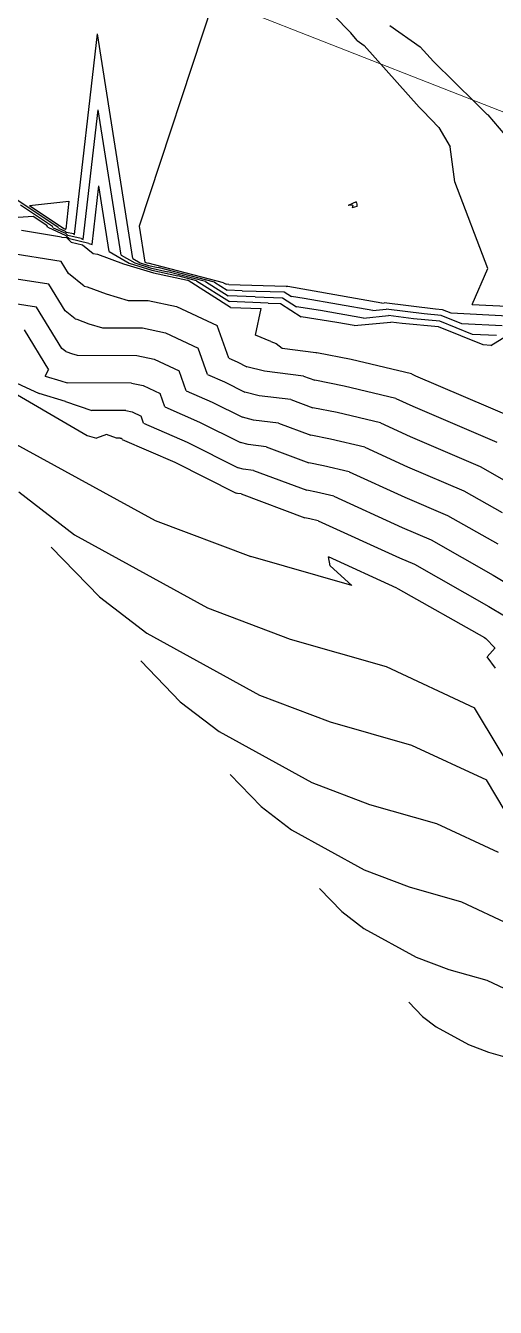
# Model space of a CAD drawing. Header units: metres. Extents: x -1120501 to 1198934, y -4928884 to 66998.
# Drawn here: x 62.3 to 118.3, y -792.5 to -639.2 of the extents above; entities that cross this region are included whole.
import ezdxf

# ---------------------------------------------------------------- set-up
doc = ezdxf.new("R2010")
doc.units = ezdxf.units.M
doc.layers.add('CL', color=5, linetype='Continuous')
doc.layers.add('SURF2CONTOURS', color=7, linetype='Continuous', lineweight=0)

msp = doc.modelspace()

# ---------------------------------------------------------------- linework, layer by layer
at = {"color": 7, "lineweight": 0}
msp.add_circle((-684.64, 190.5), 66807.04, dxfattribs=at)
at = {"layer": 'CL', "linetype": 'Continuous', "lineweight": 0}
msp.add_lwpolyline([(-1067.58, 367.8), (-1082.93, 319.26), (-1104.11, 221.68), (-1108.39, 149.1), (-1119.85, 75.24), (-1093.53, -4.65), (-914.22, -147.32), (-825.87, -265.54), (-744.42, -314.86), (-442.72, -367.63), (-277.08, -412.37), (-43.5, -540.29), (86.31, -636.55), (247.28, -699.7), (413.51, -706.37), (555.05, -769.61), (597.29, -868.97), (635.37, -929.41), (778.63, -1023.65), (803.38, -1108.38), (824.32, -1155.97), (872.87, -1163.59)], dxfattribs=at)
at = {"layer": 'SURF2CONTOURS', "color": 4, "linetype": 'Continuous', "lineweight": -3}
for p, q in [((101.09, -640.03, 244), (95.91, -634.69, 244)), ((68.1, -664.13, 245), (70.86, -640.16, 245)), ((75.08, -667.03, 245), (70.86, -640.16, 245)), ((101.86, -640.95, 244), (101.09, -640.03, 244)), ((101.86, -640.95, 244), (102.7, -641.54, 244)), ((109.25, -648.91, 244), (102.7, -641.54, 244)), ((109.69, -649.34, 244), (109.25, -648.91, 244)), ((109.69, -649.34, 244), (111.62, -651.33, 244)), ((111.62, -651.33, 244), (112.96, -653.66, 244)), ((113.5, -657.85, 244), (112.96, -653.66, 244)), ((70.19, -665.33, 246), (70.99, -658.31, 246)), ((72.23, -666.18, 246), (70.99, -658.31, 246)), ((117.45, -668.21, 244), (113.5, -657.85, 244)), ((66.15, -663.31, 245), (60.13, -659.28, 245)), ((63.17, -661.98, 246), (59.58, -662.23, 246)), ((64.79, -663.06, 246), (63.17, -661.98, 246)), ((64.91, -663.28, 246), (64.79, -663.06, 246)), ((64.91, -663.28, 246), (67.08, -664.25, 246)), ((66.19, -663.39, 245), (66.15, -663.31, 245)), ((66.19, -663.39, 245), (66.98, -663.73, 245)), ((66.98, -663.73, 245), (67.13, -663.89, 245)), ((67.08, -664.25, 246), (67.5, -664.67, 246)), ((67.96, -664.08, 245), (67.13, -663.89, 245)), ((69.8, -665.2, 246), (67.5, -664.67, 246)), ((67.96, -664.08, 245), (68.1, -664.13, 245)), ((69.8, -665.2, 246), (70.19, -665.33, 246)), ((66.51, -667.38, 247), (60.01, -666.32, 247)), ((72.23, -666.18, 246), (74.63, -667.56, 246)), ((67.4, -668.81, 247), (66.51, -667.38, 247)), ((74.63, -667.56, 246), (77.35, -668.41, 246)), ((75.08, -667.03, 245), (75.95, -667.53, 245)), ((75.95, -667.53, 245), (76.95, -667.84, 245)), ((76.95, -667.84, 245), (78.07, -668.09, 245)), ((84.82, -669.83, 245), (78.07, -668.09, 245)), ((115.58, -672.5, 244), (117.45, -668.21, 244)), ((69.25, -670.33, 247), (67.4, -668.81, 247)), ((77.35, -668.41, 246), (80.43, -669.09, 246)), ((82.67, -669.67, 246), (80.43, -669.09, 246)), ((82.67, -669.67, 246), (86.59, -672.17, 246)), ((84.82, -669.83, 245), (86.32, -670.79, 245)), ((69.25, -670.33, 247), (69.62, -670.39, 247)), ((69.62, -670.39, 247), (71.88, -671.23, 247)), ((71.88, -671.23, 247), (74.49, -672.02, 247)), ((88.1, -670.86, 245), (86.32, -670.79, 245)), ((88.1, -670.86, 245), (93.14, -671.01, 245)), ((93.14, -671.01, 245), (94.02, -671.57, 245)), ((63.55, -672.83, 248), (60.27, -672.3, 248)), ((66.59, -677.76, 248), (63.55, -672.83, 248)), ((74.49, -672.02, 247), (76.88, -672.02, 247)), ((76.88, -672.02, 247), (80.27, -672.76, 247)), ((80.27, -672.76, 247), (85.13, -675.01, 247)), ((91.22, -672.36, 246), (86.59, -672.17, 246)), ((91.22, -672.36, 246), (92.7, -672.4, 246)), ((92.7, -672.4, 246), (95.18, -674, 246)), ((95.52, -671.81, 245), (94.02, -671.57, 245)), ((103.71, -673.24, 245), (95.52, -671.81, 245)), ((115.58, -672.5, 244), (120.51, -672.75, 244)), ((99.42, -674.68, 246), (95.18, -674, 246)), ((103.71, -673.24, 245), (105.33, -673.08, 245)), ((109.87, -673.64, 245), (105.33, -673.08, 245)), ((111.88, -673.83, 245), (109.87, -673.64, 245)), ((114.34, -674.83, 245), (111.88, -673.83, 245)), ((117.83, -677.4, 246), (123.68, -673.81, 246)), ((86.51, -678.93, 247), (85.13, -675.01, 247)), ((101.51, -675.04, 246), (99.42, -674.68, 246)), ((101.51, -675.04, 246), (105.86, -674.61, 246)), ((107.24, -674.78, 246), (105.86, -674.61, 246)), ((111.58, -675.19, 246), (107.24, -674.78, 246)), ((116.88, -677.35, 246), (111.58, -675.19, 246)), ((119.17, -675.08, 245), (114.34, -674.83, 245)), ((117.83, -677.4, 246), (116.88, -677.35, 246)), ((67.07, -678.15, 248), (66.59, -677.76, 248)), ((67.07, -678.15, 248), (67.17, -678.17, 248)), ((67.17, -678.17, 248), (67.75, -678.39, 248)), ((67.75, -678.39, 248), (68.43, -678.59, 248)), ((68.43, -678.59, 248), (75.56, -678.61, 248)), ((75.56, -678.61, 248), (77.62, -679.06, 248)), ((77.62, -679.06, 248), (80.58, -680.43, 248)), ((86.51, -678.93, 247), (87.51, -679.36, 247)), ((81.42, -682.82, 248), (80.58, -680.43, 248)), ((87.51, -679.36, 247), (88.69, -679.95, 247)), ((90.77, -680.5, 247), (88.69, -679.95, 247)), ((95.44, -681.07, 247), (90.77, -680.5, 247)), ((59.58, -681.18, 249), (63.87, -683.17, 249)), ((95.44, -681.07, 247), (96.8, -681.57, 247)), ((100.3, -682.27, 247), (96.8, -681.57, 247)), ((67.03, -684.13, 249), (63.87, -683.17, 249)), ((81.42, -682.82, 248), (84.53, -684.18, 248)), ((106.48, -683.74, 247), (100.3, -682.27, 247)), ((67.03, -684.13, 249), (70.17, -685.19, 249)), ((74.23, -685.2, 249), (70.17, -685.19, 249)), ((74.23, -685.2, 249), (74.97, -685.36, 249)), ((84.53, -684.18, 248), (88.17, -686, 248)), ((106.48, -683.74, 247), (108.51, -684.67, 247)), ((108.51, -684.67, 247), (118.51, -688.96, 247)), ((74.97, -685.36, 249), (76.04, -685.85, 249)), ((76.34, -686.71, 249), (76.04, -685.85, 249)), ((76.34, -686.71, 249), (81.55, -688.99, 249)), ((89.49, -686.35, 248), (88.17, -686, 248)), ((92.46, -686.71, 248), (89.49, -686.35, 248)), ((92.46, -686.71, 248), (96.32, -688.15, 248)), ((98.65, -688.62, 248), (96.32, -688.15, 248)), ((59.43, -688.29, 250), (77.72, -698.35, 250)), ((81.55, -688.99, 249), (87.65, -692.05, 249)), ((102.76, -689.59, 248), (98.65, -688.62, 248)), ((102.76, -689.59, 248), (107.88, -691.93, 248)), ((88.22, -692.2, 249), (87.65, -692.05, 249)), ((89.48, -692.35, 249), (88.22, -692.2, 249)), ((89.48, -692.35, 249), (95.85, -694.73, 249)), ((107.88, -691.93, 248), (114.59, -694.81, 248)), ((97.01, -694.96, 249), (95.85, -694.73, 249)), ((99.05, -695.45, 249), (97.01, -694.96, 249)), ((99.05, -695.45, 249), (107.24, -699.18, 249)), ((114.59, -694.81, 248), (119.16, -697.41, 248)), ((77.72, -698.35, 250), (89.14, -702.67, 250)), ((107.24, -699.18, 249), (110.67, -700.66, 249)), ((71.08, -707.47, 251), (65.33, -701.52, 251)), ((110.67, -700.66, 249), (118.11, -704.88, 249)), ((101.23, -706.13, 250), (89.14, -702.67, 250)), ((106.6, -706.44, 250), (98.42, -702.71, 250)), ((98.61, -703.76, 250), (98.42, -702.71, 250)), ((101.23, -706.13, 250), (98.61, -703.76, 250)), ((118.11, -704.88, 249), (121.66, -707.02, 249)), ((106.6, -706.44, 250), (106.75, -706.5, 250)), ((106.75, -706.5, 250), (117.07, -712.36, 250)), ((71.08, -707.47, 251), (76.72, -711.83, 251)), ((76.72, -711.83, 251), (90.19, -719.24, 251)), ((117.07, -712.36, 250), (117.22, -712.45, 250)), ((117.22, -712.45, 250), (118.31, -713.56, 250)), ((118.35, -713.59, 250), (117.38, -714.66, 250)), ((118.31, -713.56, 250), (118.35, -713.59, 250)), ((118.38, -715.99, 250), (117.38, -714.66, 250)), ((90.19, -719.24, 251), (98.61, -722.42, 251)), ((98.61, -722.42, 251), (108.33, -725.2, 251)), ((108.33, -725.2, 251), (117.28, -729.38, 251)), ((90.38, -732.56, 252), (86.68, -728.73, 252)), ((132.06, -754.14, 251), (117.28, -729.38, 251)), ((90.38, -732.56, 252), (94, -735.36, 252)), ((94, -735.36, 252), (102.67, -740.13, 252)), ((102.67, -740.13, 252), (108.08, -742.17, 252)), ((108.08, -742.17, 252), (114.33, -743.96, 252)), ((114.33, -743.96, 252), (120.08, -746.65, 252)), ((109.67, -757.65, 253), (108.03, -755.95, 253)), ((109.67, -757.65, 253), (111.29, -758.9, 253)), ((111.29, -758.9, 253), (115.14, -761.02, 253)), ((115.14, -761.02, 253), (117.55, -761.93, 253)), ((117.55, -761.93, 253), (120.33, -762.72, 253))]:
    msp.add_line(p, q, dxfattribs=at)
at = {"layer": 'SURF2CONTOURS', "color": 2, "linetype": 'Continuous', "lineweight": -3}
for p, q in [((84.62, -636.45, 244.5), (75.82, -663.16, 244.5)), ((105.75, -639.16, 243.5), (109.39, -641.71, 243.5)), ((110.95, -643.47, 243.5), (109.39, -641.71, 243.5)), ((115.99, -648.38, 243.5), (110.95, -643.47, 243.5)), ((117.32, -649.75, 243.5), (115.99, -648.38, 243.5)), ((69.14, -664.73, 245.5), (70.92, -649.24, 245.5)), ((73.65, -666.6, 245.5), (70.92, -649.24, 245.5)), ((117.32, -649.75, 243.5), (117.51, -649.85, 243.5)), ((120.19, -653.03, 243.5), (117.51, -649.85, 243.5)), ((65.47, -663.18, 245.5), (61.65, -660.63, 245.5)), ((62.73, -660.68, 244.5), (67.44, -660.14, 244.5)), ((62.73, -660.68, 244.5), (66.83, -663.43, 244.5)), ((67.44, -660.14, 244.5), (67.05, -663.52, 244.5)), ((101.72, -660.24, 244.5), (100.76, -660.68, 244.5)), ((101.35, -660.63, 244.5), (100.76, -660.68, 244.5)), ((101.35, -660.63, 244.5), (101.24, -660.97, 244.5)), ((101.77, -660.33, 244.5), (101.72, -660.24, 244.5)), ((101.79, -660.36, 244.5), (101.77, -660.33, 244.5)), ((101.79, -660.36, 244.5), (101.81, -660.5, 244.5)), ((101.81, -660.5, 244.5), (101.83, -660.78, 244.5)), ((101.83, -660.78, 244.5), (101.24, -660.97, 244.5)), ((66.54, -664.45, 246.5), (61.78, -663.68, 246.5)), ((65.55, -663.33, 245.5), (65.47, -663.18, 245.5)), ((65.55, -663.33, 245.5), (67.03, -663.99, 245.5)), ((66.83, -663.44, 244.5), (66.83, -663.43, 244.5)), ((66.83, -663.44, 244.5), (66.92, -663.48, 244.5)), ((66.92, -663.48, 244.5), (66.94, -663.49, 244.5)), ((67.03, -663.52, 244.5), (66.94, -663.49, 244.5)), ((67.03, -663.52, 244.5), (67.05, -663.52, 244.5)), ((75.82, -663.16, 244.5), (76.5, -667.45, 244.5)), ((66.54, -664.45, 246.5), (67.16, -664.52, 246.5)), ((67.03, -663.99, 245.5), (67.32, -664.28, 245.5)), ((67.69, -665.06, 246.5), (67.16, -664.52, 246.5)), ((68.88, -664.64, 245.5), (67.32, -664.28, 245.5)), ((67.69, -665.06, 246.5), (69.07, -665.38, 246.5)), ((68.88, -664.64, 245.5), (69.14, -664.73, 245.5)), ((69.07, -665.38, 246.5), (70.33, -666.42, 246.5)), ((70.33, -666.42, 246.5), (70.84, -666.5, 246.5)), ((70.84, -666.5, 246.5), (73.94, -667.65, 246.5)), ((73.65, -666.6, 245.5), (75.29, -667.54, 245.5)), ((73.94, -667.65, 246.5), (77.52, -668.73, 246.5)), ((75.29, -667.54, 245.5), (77.15, -668.12, 245.5)), ((76.5, -667.45, 244.5), (76.61, -667.51, 244.5)), ((76.61, -667.51, 244.5), (76.74, -667.55, 244.5)), ((76.74, -667.55, 244.5), (76.89, -667.59, 244.5)), ((85.9, -669.91, 244.5), (76.89, -667.59, 244.5)), ((77.15, -668.12, 245.5), (79.25, -668.59, 245.5)), ((65.03, -670.1, 247.5), (60.14, -669.31, 247.5)), ((77.52, -668.73, 246.5), (77.54, -668.73, 246.5)), ((77.54, -668.73, 246.5), (81.6, -669.61, 246.5)), ((83.75, -669.75, 245.5), (79.25, -668.59, 245.5)), ((81.67, -669.64, 246.5), (81.6, -669.61, 246.5)), ((86.72, -672.87, 246.5), (81.67, -669.64, 246.5)), ((83.75, -669.75, 245.5), (86.46, -671.48, 245.5)), ((66.99, -673.29, 247.5), (65.03, -670.1, 247.5)), ((85.9, -669.91, 244.5), (86.19, -670.1, 244.5)), ((86.54, -670.12, 244.5), (86.19, -670.1, 244.5)), ((86.54, -670.12, 244.5), (93.36, -670.31, 244.5)), ((93.36, -670.31, 244.5), (93.44, -670.36, 244.5)), ((93.57, -670.38, 244.5), (93.44, -670.36, 244.5)), ((104.81, -672.34, 244.5), (93.57, -670.38, 244.5)), ((89.66, -671.61, 245.5), (86.46, -671.48, 245.5)), ((86.72, -672.87, 246.5), (90.37, -673.01, 246.5)), ((89.66, -671.61, 245.5), (92.92, -671.7, 245.5)), ((92.92, -671.7, 245.5), (94.6, -672.79, 245.5)), ((97.47, -673.25, 245.5), (94.6, -672.79, 245.5)), ((104.81, -672.34, 244.5), (105.06, -672.32, 244.5)), ((111.19, -673.07, 244.5), (105.06, -672.32, 244.5)), ((68.16, -674.24, 247.5), (66.99, -673.29, 247.5)), ((68.16, -674.24, 247.5), (68.39, -674.28, 247.5)), ((68.39, -674.28, 247.5), (69.81, -674.81, 247.5)), ((89.71, -676.19, 246.5), (90.37, -673.01, 246.5)), ((102.61, -674.14, 245.5), (97.47, -673.25, 245.5)), ((102.61, -674.14, 245.5), (105.6, -673.84, 245.5)), ((108.56, -674.21, 245.5), (105.6, -673.84, 245.5)), ((111.73, -674.51, 245.5), (108.56, -674.21, 245.5)), ((112.04, -673.15, 244.5), (111.19, -673.07, 244.5)), ((113.07, -673.57, 244.5), (112.04, -673.15, 244.5)), ((119.84, -673.92, 244.5), (113.07, -673.57, 244.5)), ((62.07, -675.56, 248.5), (65.01, -680.33, 248.5)), ((69.81, -674.81, 247.5), (71.46, -675.3, 247.5)), ((71.46, -675.3, 247.5), (76.22, -675.32, 247.5)), ((76.22, -675.32, 247.5), (78.95, -675.91, 247.5)), ((78.95, -675.91, 247.5), (82.85, -677.72, 247.5)), ((115.61, -676.09, 245.5), (111.73, -674.51, 245.5)), ((91.56, -676.95, 246.5), (89.71, -676.19, 246.5)), ((91.56, -676.95, 246.5), (92.18, -677.18, 246.5)), ((92.18, -677.18, 246.5), (92.88, -677.75, 246.5)), ((118.5, -676.24, 245.5), (115.61, -676.09, 245.5)), ((52.74, -678.36, 249.5), (69.61, -688.19, 249.5)), ((83.97, -680.87, 247.5), (82.85, -677.72, 247.5)), ((92.88, -677.75, 246.5), (96.93, -678.25, 246.5)), ((96.93, -678.25, 246.5), (97.03, -678.28, 246.5)), ((101.12, -679.1, 246.5), (97.03, -678.28, 246.5)), ((64.61, -681.08, 248.5), (65.01, -680.33, 248.5)), ((108.34, -680.81, 246.5), (101.12, -679.1, 246.5)), ((64.61, -681.08, 248.5), (66.48, -681.64, 248.5)), ((66.48, -681.64, 248.5), (67.21, -681.88, 248.5)), ((74.89, -681.91, 248.5), (67.21, -681.88, 248.5)), ((74.89, -681.91, 248.5), (76.3, -682.21, 248.5)), ((83.97, -680.87, 247.5), (86.02, -681.77, 247.5)), ((86.02, -681.77, 247.5), (88.43, -682.98, 247.5)), ((108.34, -680.81, 246.5), (108.83, -681.04, 246.5)), ((108.83, -681.04, 246.5), (120.47, -686.04, 246.5)), ((76.3, -682.21, 248.5), (78.31, -683.14, 248.5)), ((78.88, -684.76, 248.5), (78.31, -683.14, 248.5)), ((90.13, -683.42, 247.5), (88.43, -682.98, 247.5)), ((93.95, -683.89, 247.5), (90.13, -683.42, 247.5)), ((78.88, -684.76, 248.5), (83.04, -686.58, 248.5)), ((93.95, -683.89, 247.5), (96.56, -684.86, 247.5)), ((99.48, -685.44, 247.5), (96.56, -684.86, 247.5)), ((83.04, -686.58, 248.5), (87.91, -689.03, 248.5)), ((104.62, -686.67, 247.5), (99.48, -685.44, 247.5)), ((104.62, -686.67, 247.5), (108.19, -688.3, 247.5)), ((69.61, -688.19, 249.5), (70.71, -688.5, 249.5)), ((71.91, -688.08, 249.5), (70.71, -688.5, 249.5)), ((73.13, -688.49, 249.5), (71.91, -688.08, 249.5)), ((73.57, -688.49, 249.5), (73.13, -688.49, 249.5)), ((73.57, -688.49, 249.5), (73.65, -688.51, 249.5)), ((73.65, -688.51, 249.5), (73.76, -688.56, 249.5)), ((73.8, -688.66, 249.5), (73.76, -688.56, 249.5)), ((73.8, -688.66, 249.5), (80.06, -691.39, 249.5)), ((88.85, -689.27, 248.5), (87.91, -689.03, 248.5)), ((90.97, -689.53, 248.5), (88.85, -689.27, 248.5)), ((90.97, -689.53, 248.5), (96.09, -691.44, 248.5)), ((108.19, -688.3, 247.5), (116.55, -691.89, 247.5)), ((80.06, -691.39, 249.5), (87.39, -695.08, 249.5)), ((97.83, -691.79, 248.5), (96.09, -691.44, 248.5)), ((100.9, -692.52, 248.5), (97.83, -691.79, 248.5)), ((100.9, -692.52, 248.5), (107.56, -695.55, 248.5)), ((116.55, -691.89, 247.5), (119.68, -693.67, 247.5)), ((61.43, -694.92, 250.5), (68.08, -700.06, 250.5)), ((87.58, -695.12, 249.5), (87.39, -695.08, 249.5)), ((87.99, -695.17, 249.5), (87.58, -695.12, 249.5)), ((87.99, -695.17, 249.5), (95.61, -698.02, 249.5)), ((107.56, -695.55, 248.5), (112.63, -697.73, 248.5)), ((96.18, -698.14, 249.5), (95.61, -698.02, 249.5)), ((97.19, -698.37, 249.5), (96.18, -698.14, 249.5)), ((97.19, -698.37, 249.5), (106.92, -702.81, 249.5)), ((112.63, -697.73, 248.5), (118.64, -701.14, 248.5)), ((68.08, -700.06, 250.5), (83.96, -708.8, 250.5)), ((106.92, -702.81, 249.5), (108.71, -703.58, 249.5)), ((108.71, -703.58, 249.5), (117.59, -708.62, 249.5)), ((83.96, -708.8, 250.5), (93.87, -712.54, 250.5)), ((117.59, -708.62, 249.5), (119.44, -709.74, 249.5)), ((93.87, -712.54, 250.5), (105.33, -715.82, 250.5)), ((80.73, -720.02, 251.5), (76, -715.13, 251.5)), ((105.33, -715.82, 250.5), (115.87, -720.75, 250.5)), ((80.73, -720.02, 251.5), (85.36, -723.6, 251.5)), ((122.63, -732.07, 250.5), (115.87, -720.75, 250.5)), ((85.36, -723.6, 251.5), (96.43, -729.68, 251.5)), ((96.43, -729.68, 251.5), (103.34, -732.3, 251.5)), ((103.34, -732.3, 251.5), (111.33, -734.58, 251.5)), ((111.33, -734.58, 251.5), (118.68, -738.02, 251.5)), ((100.03, -745.11, 252.5), (97.35, -742.34, 252.5)), ((100.03, -745.11, 252.5), (102.64, -747.13, 252.5)), ((102.64, -747.13, 252.5), (108.9, -750.57, 252.5)), ((108.9, -750.57, 252.5), (112.81, -752.05, 252.5)), ((112.81, -752.05, 252.5), (117.33, -753.34, 252.5)), ((117.33, -753.34, 252.5), (121.48, -755.29, 252.5))]:
    msp.add_line(p, q, dxfattribs=at)

doc.saveas('drawing.dxf')
